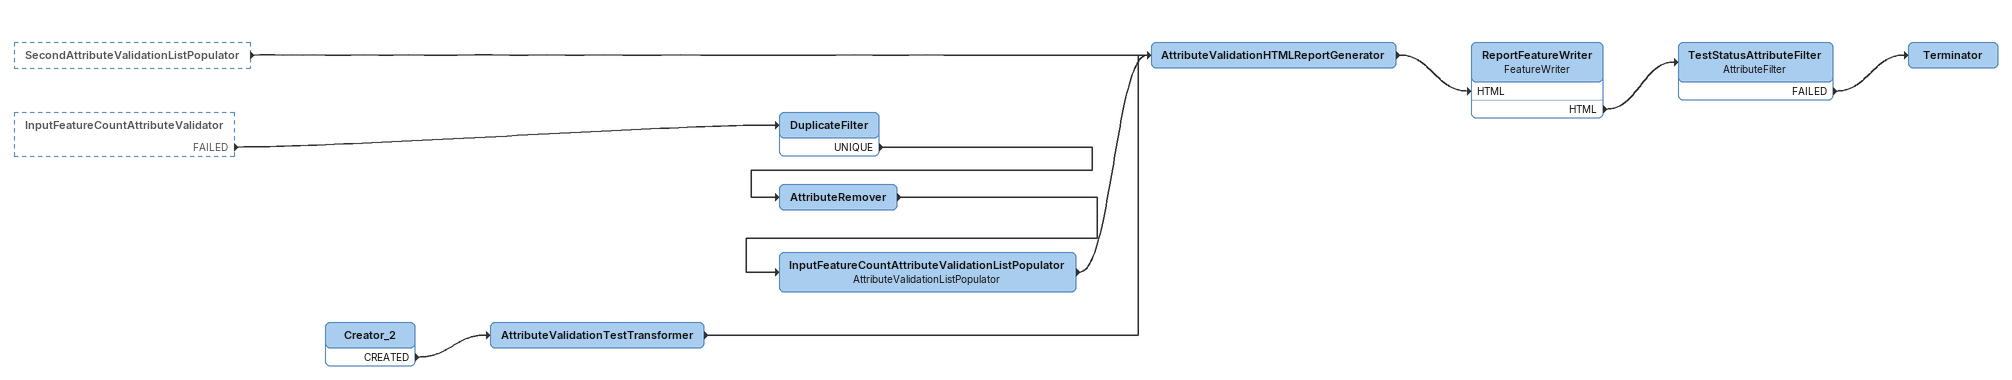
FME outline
SecondAttributeValidationListPopulator [outside]
    -> AttributeValidationHTMLReportGenerator
InputFeatureCountAttributeValidator [outside]
    FAILED -> DuplicateFilter
DuplicateFilter
    UNIQUE -> AttributeRemover
AttributeRemover
    -> InputFeatureCountAttributeValidationListPopulator
InputFeatureCountAttributeValidationListPopulator: AttributeValidationListPopulator
    -> AttributeValidationHTMLReportGenerator
Creator_2
    CREATED -> AttributeValidationTestTransformer
AttributeValidationTestTransformer
    -> AttributeValidationHTMLReportGenerator
AttributeValidationHTMLReportGenerator
    -> ReportFeatureWriter [HTML]
ReportFeatureWriter: FeatureWriter
    HTML -> TestStatusAttributeFilter
TestStatusAttributeFilter: AttributeFilter
    FAILED -> Terminator
Terminator
